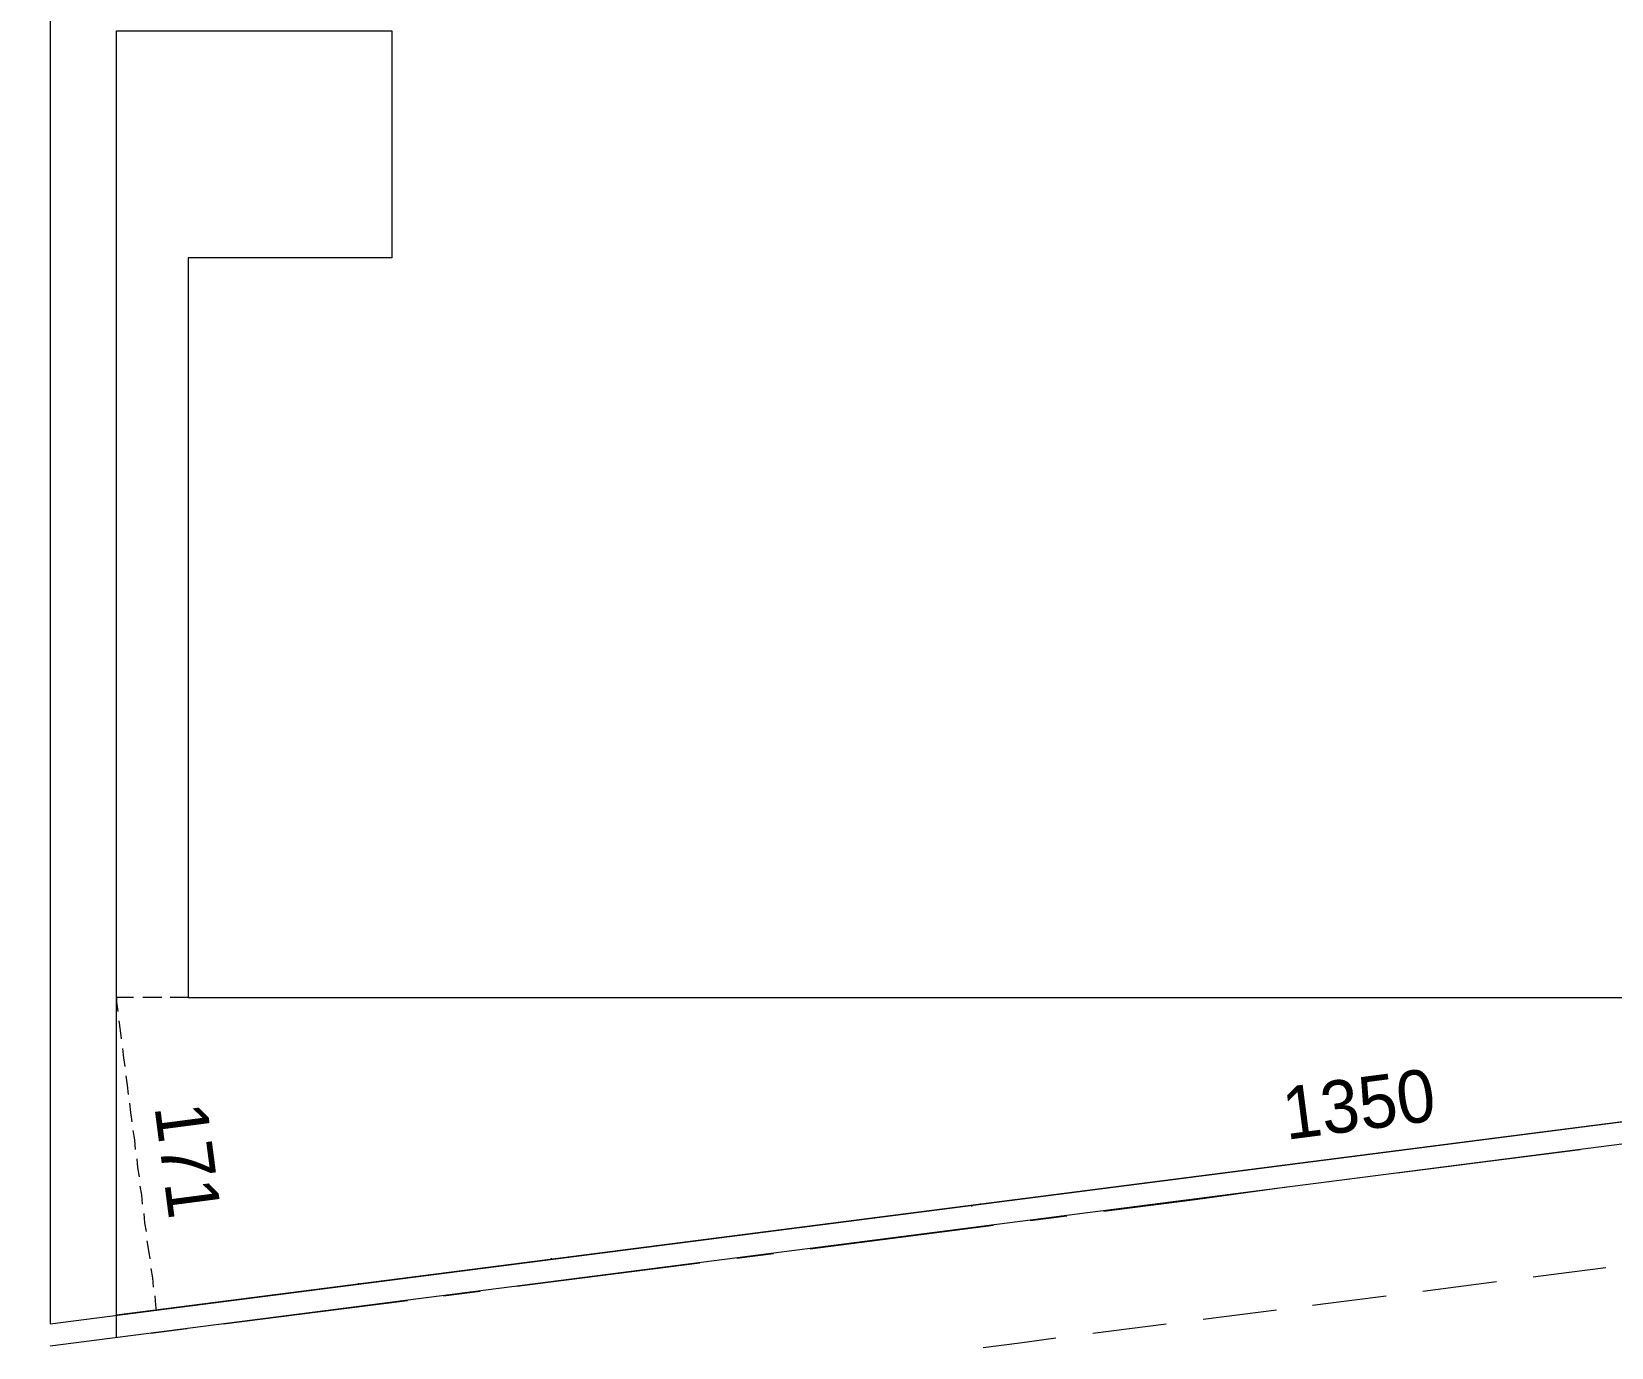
# Model space of a CAD drawing. Header units: millimetres. Extents: x -15161 to 10473752, y -72817 to 33960.
# Drawn here: x 72612 to 73467, y -49678 to -48966 of the extents above; entities that cross this region are included whole.
import ezdxf
from ezdxf import colors
from ezdxf.entities.mleader import LeaderData, LeaderLine
from ezdxf.enums import TextEntityAlignment as Align
from ezdxf.math import Vec2, Vec3

# ---------------------------------------------------------------- set-up
doc = ezdxf.new("R2010")
doc.units = ezdxf.units.MM
doc.layers.add('PDF_幾何圖形', color=7, linetype='Continuous')
doc.layers.add('PDF_文字', color=7, linetype='Continuous')
doc.styles.add('PDF PMingLiU', font='PMingLiU.ttf')
doc.styles.get("Standard").update_dxf_attribs({"font": 'arial.ttf'})

# ---------------------------------------------------------------- blocks, each defined once
blk = doc.blocks.new('建築底圖1140116')
at = {"layer": 'PDF_幾何圖形', "lineweight": 0}
for points in [[(-1953.16, -21908.9), (-1953.16, -26352.25), (-559.74, -26173.15), (-558.05, -26185), (-1953.16, -26364.27)], [(-1917.42, -25673.52), (-1917.42, -25653.62)], [(-1917.42, -25703.58), (-1917.42, -25683.68)], [(-1917.42, -25733.65), (-1917.42, -25713.75)], [(-1917.42, -25763.71), (-1917.42, -25743.81)], [(-1917.42, -25793.77), (-1917.42, -25773.87)], [(-1917.42, -25823.83), (-1917.42, -25803.93)], [(-1917.42, -25853.89), (-1917.42, -25833.57)], [(-1917.42, -25883.95), (-1917.42, -25863.63)], [(-1917.42, -25913.59), (-1917.42, -25893.69)], [(-1917.42, -25943.65), (-1917.42, -25923.75)], [(-1917.42, -25973.72), (-1917.42, -25953.82)], [(-1917.42, -26003.78), (-1917.42, -25983.88)], [(-1917.42, -26033.84), (-1917.42, -26013.94)], [(-1917.42, -26063.9), (-1917.42, -26043.58)], [(-1917.42, -26093.96), (-1917.42, -26073.64)], [(-1917.42, -26123.6), (-1917.42, -26103.7)], [(-1917.42, -26153.66), (-1917.42, -26133.76)], [(-1917.42, -26183.72), (-1917.42, -26163.82)], [(-1908.1, -26175.68), (-1917.42, -26175.68), (-1917.42, -26178.22), (-1916.57, -26183.3)], [(-1892.86, -26175.68), (-1903.02, -26175.68)], [(-1878.46, -26175.68), (-1888.2, -26175.68)], [(-1917.42, -26213.78), (-1917.42, -26193.88)], [(-1916.15, -26188.38), (-1915.3, -26193.46), (-1914.88, -26198.12)], [(-1914.03, -26203.2), (-1913.61, -26208.28), (-1912.76, -26212.94)], [(-1912.34, -26218.02), (-1911.49, -26223.1), (-1911.07, -26228.18)], [(-1917.42, -26243.85), (-1917.42, -26223.95)], [(-1910.22, -26232.84), (-1909.8, -26237.92), (-1908.95, -26243)], [(-1908.53, -26247.66), (-1907.68, -26252.74), (-1907.26, -26257.82)], [(-1917.42, -26273.91), (-1917.42, -26254.01)], [(-1906.41, -26262.9), (-1905.98, -26267.56), (-1905.14, -26272.64)], [(-1224.31, -26270.52), (-1174.77, -26264.17), (-1125.23, -26257.82)], [(-1264.11, -26275.6), (-1244.21, -26273.06)], [(-1904.71, -26277.72), (-1903.87, -26282.38), (-1903.44, -26287.46)], [(-1383.08, -26291.27), (-1333.54, -26284.92), (-1284.01, -26278.14)], [(-1917.42, -26303.97), (-1917.42, -26283.65)], [(-1454.64, -26288.3), (-1454.21, -26288.73)], [(-1449.56, -26287.46), (-1449.56, -26287.03)], [(-1902.6, -26292.54), (-1902.17, -26297.62), (-1901.33, -26302.28)], [(-1541.86, -26311.59), (-1442.78, -26298.89)], [(-1422.88, -26296.35), (-1402.98, -26293.81)], [(-1900.9, -26307.36), (-1900.06, -26312.44), (-1899.21, -26317.09)], [(-1917.42, -26334.03), (-1917.42, -26313.71)], [(-1581.66, -26316.67), (-1561.76, -26314.13)], [(-1898.79, -26322.18), (-1897.94, -26327.26), (-1897.52, -26332.34)], [(-1700.63, -26331.91), (-1601.56, -26319.21)], [(-1682, -26317.52), (-1682, -26316.67)], [(-1150.63, -26326.83), (-1131.16, -26324.29), (-1111.26, -26321.75)], [(-1786.16, -26330.64), (-1786.16, -26330.22)], [(-1210.33, -26334.45), (-1170.53, -26329.37)], [(-1896.67, -26336.99), (-1896.25, -26342.07), (-1895.82, -26345.04)], [(-1859.41, -26352.24), (-1809.87, -26345.89), (-1759.91, -26339.53)], [(-1740.43, -26336.99), (-1720.53, -26334.45)], [(-1270.03, -26342.07), (-1250.13, -26339.53), (-1230.23, -26336.99)], [(-1917.42, -26359.86), (-1917.42, -26343.77)], [(-1329.31, -26349.7), (-1309.41, -26347.16), (-1289.51, -26344.62)], [(-1898.79, -26357.32), (-1879.31, -26354.78)], [(-1389.01, -26357.32), (-1349.21, -26352.24)], [(-1448.29, -26364.94), (-1428.39, -26362.4), (-1408.91, -26359.86)]]:
    blk.add_lwpolyline(points, dxfattribs=at)
blk.add_lwpolyline([(-1768.38, -25652.78), (-1768.38, -25775.56), (-1878.46, -25775.56), (-1878.46, -26175.68), (-578.19, -26175.68), (-1917.42, -26347.58), (-1917.42, -25652.78)], close=True, dxfattribs=at)
at = {"layer": 'PDF_幾何圖形', "lineweight": 13}
for points in [[(-1224.31, -26270.52), (-1174.77, -26264.17), (-1125.23, -26257.82)], [(-1264.11, -26275.6), (-1244.21, -26273.06)], [(-1383.08, -26291.27), (-1333.54, -26284.92), (-1284.01, -26278.14)], [(-1541.86, -26311.59), (-1442.78, -26298.89)], [(-1422.88, -26296.35), (-1402.98, -26293.81)], [(-1581.66, -26316.67), (-1561.76, -26314.13)], [(-1700.63, -26331.91), (-1601.56, -26319.21)], [(-1859.41, -26352.24), (-1809.87, -26345.89), (-1759.91, -26339.53)], [(-1740.43, -26336.99), (-1720.53, -26334.45)], [(-1898.79, -26357.32), (-1879.31, -26354.78)]]:
    blk.add_lwpolyline(points, dxfattribs=at)
at = {"layer": 'PDF_文字', "char_height": 28.447, "attachment_point": 4, "style": 'PDF PMingLiU'}
for s, insert, rotation in [('1350', (-1286.06, -26238.81), 7.43586), ('171', (-1882.74, -26232.9), 277.4389)]:
    blk.add_mtext(s, dxfattribs=dict(at, insert=insert, rotation=rotation))
blk = doc.blocks.new('_DetailCallout')
at = {"color": 0, "linetype": 'ByBlock', "lineweight": -2, "transparency": 16777216}
blk.add_line((8, 0), (-8, 0), dxfattribs=at)
blk.add_circle((0, 0), 8, dxfattribs=at)
at = {"color": 0, "transparency": 16777216}
for tag, p in [('視圖號碼', (0, 1)), ('圖紙號碼', (0, -6))]:
    blk.add_attdef(tag, text='', height=3, dxfattribs=at).set_placement(p, align=Align.CENTER)

msp = doc.modelspace()

# ---------------------------------------------------------------- block references
at = {"color": 2}
msp.add_blockref('建築底圖1140116', (74574.9411, -23313.1136), dxfattribs=at)

# ---------------------------------------------------------------- leaders
at = {"color": 54}
ml = msp.add_multileader_block('Standard', dxfattribs=at)
ml.set_content('_DetailCallout', color=54, scale=15)
ml.set_attribute('視圖號碼', '急速庫', width=0)
ml.set_attribute('圖紙號碼', 'B機', width=0)
ml.set_leader_properties()
ml.build(insert=Vec2(0, 0))
ml.multileader.update_dxf_attribs({"leader_type": 0})
ctx = ml.context
ctx.base_point, ctx.plane_origin = Vec3(92864.6909, -49217.4155), Vec3(92984.6909, -49217.4155)
notes = []
notes.append((ctx, [(0, (0, 0, 0), (0, 0), (1, 0), 1, [])]))
ctx.block.insert = Vec3(92984.6909, -49217.4155)
ml = msp.add_multileader_block('Standard', dxfattribs=at)
ml.set_content('_DetailCallout', color=54, scale=15)
ml.set_attribute('視圖號碼', '半成品', width=0)
ml.set_attribute('圖紙號碼', 'B機', width=0)
ml.set_leader_properties()
ml.build(insert=Vec2(0, 0))
ml.multileader.update_dxf_attribs({"leader_type": 0})
ctx = ml.context
ctx.base_point, ctx.plane_origin = Vec3(92588.6191, -49217.4155), Vec3(92708.6191, -49217.4155)
notes.append((ctx, [(0, (0, 0, 0), (0, 0), (1, 0), 1, [])]))
ctx.block.insert = Vec3(92708.6191, -49217.4155)
for ctx, leaders in notes:
    for number, flags, end, landing, length, lines in leaders:
        leader = LeaderData()
        leader.index, (leader.has_last_leader_line, leader.has_dogleg_vector, leader.attachment_direction) = number, flags
        leader.last_leader_point, leader.dogleg_vector, leader.dogleg_length = Vec3(end), Vec3(landing), length
        for number, points, colour, breaks in lines:
            line = LeaderLine()
            line.index, line.vertices, line.color, line.breaks = number, Vec3.list(points), colors.encode_raw_color(colour), breaks
            leader.lines.append(line)
        ctx.leaders.append(leader)

doc.saveas('drawing.dxf')
